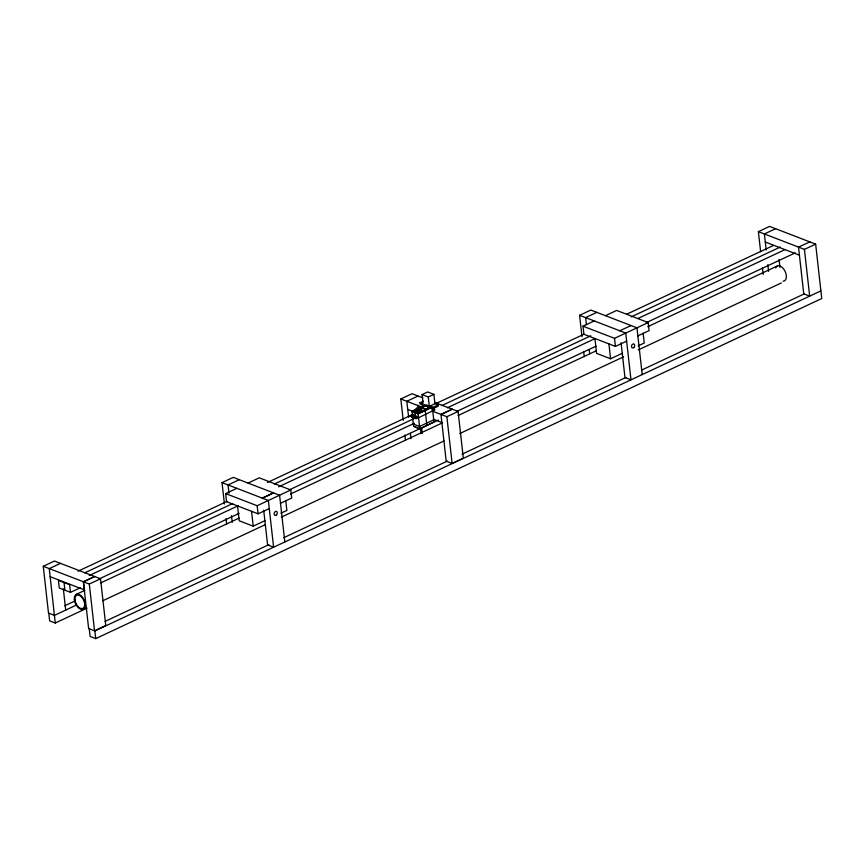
<?xml version="1.0" encoding="UTF-8"?>
<svg xmlns="http://www.w3.org/2000/svg" width="865" height="865" viewBox="0 0 865 865"><rect width="100%" height="100%" fill="white"/><g stroke="black" fill="none" stroke-linecap="round" stroke-linejoin="round"><path stroke-width="1.3" d="M411.481 415.849L410.399 415.751L410.486 416.519C410.886 416.443 415.935 413.87 411.599 416.919M432.035 409.534L433.43 408.767L434.511 409.188L434.598 409.945L432.414 410.972L432.327 410.205L434.511 409.188M432.716 409.383L433.03 410.118L434.598 409.945M416.422 409.469L417.038 408.756A1.438 0.606 -6.4 0 1 417.903 407.61A1.438 0.606 -6.4 0 1 419.547 408.248A1.438 0.606 -6.4 0 1 417.125 408.68L415.405 409.848A4.714 1.979 -6.4 0 0 415.016 412.692A4.714 1.979 -6.4 0 0 421.623 412.248L430.132 407.437L421.569 411.697A4.714 1.979 -6.4 0 1 414.951 412.14L415.449 416.562M415.157 415.308L413.319 416.876M414.703 418.141C417.19 414.292 415.676 420.682 411.881 417.06L411.762 415.665M43.25 566.294L54.463 561.039L100.524 578.782L105.768 625.525L94.544 630.78L89.3 584.037L43.25 566.294L48.494 613.047L54.506 615.361L76.401 605.067M224.424 504.003L222.035 482.627L233.247 477.372L279.59 495.223L284.834 541.977M403.209 420.336L400.809 398.97L412.032 393.716L422.931 397.911M581.994 336.68L579.593 315.303L590.817 310.048L636.964 327.824M760.627 251.683L758.378 231.647L769.591 226.392L815.652 244.135L821.75 298.533L95.712 638.608L90.111 636.456L89.257 628.801M60.474 563.353L49.262 568.608L55.263 623.027L87.041 608.138M239.259 479.697L228.046 484.941L228.965 493.158M418.044 396.029L406.82 401.284L408.626 417.308M596.818 312.362L585.605 317.617L586.394 324.656M775.602 228.706L764.39 233.961L766.185 249.985M422.055 394.591L427.656 391.964L433.884 394.364L434.933 403.706L438.047 404.907L438.187 406.182L432.576 408.81L432.435 407.534L429.321 406.334L428.272 396.992L422.055 394.591L423.104 403.944L419.99 402.744L420.131 404.02L425.115 405.934M428.272 396.992L433.884 394.364M269.274 508.555L258.062 513.81L226.533 501.668L225.635 493.591L236.848 488.336M248.06 483.07L259.284 477.826L290.802 489.958L291.71 498.035L280.487 503.289M626.649 341.156L615.437 346.411L583.918 334.268L583.01 326.192L594.223 320.937M605.435 315.682L616.659 310.427L648.177 322.569L649.085 330.646L637.862 335.89M419.99 402.744L423.353 401.165M430.132 407.437L424.477 405.263L419.925 407.393L425.569 409.567M412.681 415.492L411.902 411.491L417.784 408.734M420.152 407.62L426.099 404.842L432.316 407.242L433.971 421.947L419.882 428.943L413.546 426.196L412.475 416.606M420.293 407.804L424.477 405.263M429.321 406.334L434.933 403.706M77.991 571.224L227.117 501.376M267.447 482.486L412.897 414.357M436.122 403.479L584.016 334.204M626.801 314.168L773.472 245.465M410.399 415.751L412.594 414.724L418.13 416.854L418.217 417.622L416.022 418.649L415.319 418.379L415.568 417.568M411.902 411.491L418.119 413.892L432.316 407.242M432.435 407.534L438.047 404.907M413.167 416.822L415.514 415.849M417.114 416.465L416.325 416.833L416.595 417.979L415.319 418.379M415.33 417.568L418.13 416.854M84.813 572.814L232.717 503.538M274.27 484.076L413.611 418.801M441.723 405.631L590.838 335.782M631.18 316.893L780.295 247.044M89.192 575.539L238.318 505.69M278.649 486.8L414.324 423.255M447.324 407.793L595.217 338.518M638.002 318.482L784.674 249.78M94.599 576.501L83.386 581.756L88.63 628.498L94.858 630.963L820.896 290.878M94.707 576.533L83.483 581.788L84.392 589.876L50.17 576.696M262.268 498.132L273.481 492.877M452.168 409.177L440.955 414.432L446.199 461.175L452.114 463.456L463.326 458.201L458.082 411.459L435.149 402.625M262.354 498.164L273.578 492.909M441.053 414.465L452.265 409.21M619.729 330.765L631.05 325.554M809.835 241.886L798.514 247.109L803.758 293.851L809.672 296.133L804.428 249.38L758.378 231.647M433.733 419.817L419.536 426.467L413.308 424.066M70.498 592.352L69.643 584.708L58.442 580.383L59.296 588.038L70.498 592.352L80.272 587.768M98.61 579.182L239.172 513.345M289.288 489.871L438.404 420.022M456.742 411.437L596.082 346.162M646.187 322.688L795.313 252.85M89.3 584.037L100.524 578.782M225.635 493.591L257.154 505.733L290.802 489.958M432.489 411.167L446.87 416.714L458.082 411.459M583.01 326.192L614.528 338.334L648.177 322.569M804.428 249.38L815.652 244.135M76.369 594.32L84.932 590.308M100.837 582.859L239.097 518.103M290.478 494.034L442.188 422.974M458.093 415.524L596.342 350.757M647.734 326.689L777.419 265.944M64.691 605.781L74.466 601.197M237.551 505.906L239.216 520.784L253.218 526.179L265.241 520.546M280.865 513.226L286.866 510.415L285.764 500.5M594.925 338.507L596.591 353.385L610.593 358.78L622.616 353.147M638.24 345.838L644.241 343.016L643.138 333.101M102.924 600.699L265.49 524.558M281.385 517.108L443.95 440.966M459.834 433.516L623.622 356.802M638.284 349.936L781.3 282.952M105.141 621.362L268.928 544.636M283.601 537.771L447.389 461.056M462.051 454.179L625.838 377.464M641.722 370.025L804.288 293.873M414.616 417.373L411.794 416.292L412.205 415.535M413.892 415.232L413.081 415.589L413.254 417.579M433.235 410.042L433.116 408.648L432.154 408.702M411.881 417.06L413.048 416.93L412.908 415.535M425.904 405.815L425.937 405.804A4.206 1.762 -6.4 0 1 428.716 406.874L430.186 407.988M415.762 417.525L416.411 417.6M413.373 416.519L412.454 415.503M423.45 408.15L420.26 407.372L424.466 405.404L429.797 407.458L425.591 409.426C424.899 406.918 420.293 409.329 423.439 408.356M765.298 242.038L799.52 255.229M579.593 315.303L625.741 333.079L630.985 379.832L624.973 377.518L621.081 342.789M431.905 408.172L433.116 408.648M432.414 410.972L418.552 417.752L416.368 416.908M400.809 398.97L421.493 406.928M407.729 409.372L412.616 411.253M433.397 419.255L441.961 422.553M412.983 416.151L415.005 416.93L415.092 417.687M413.546 426.196L419.882 428.943M222.035 482.627L268.366 500.478L273.61 547.231L267.599 544.918L263.706 510.188M55.263 623.027L49.662 620.865L48.797 613.22M779.051 259.424L779.949 267.436M767.839 264.679L768.585 271.361M762.422 267.707L763.168 274.389M636.954 327.824L642.208 374.577M614.528 338.334L615.437 346.411M608.928 343.902L610.593 358.78M589.206 349.676L589.649 353.688M583.637 351.374L584.243 356.715M446.87 416.714L452.114 463.456M433.43 408.767L433.57 409.74M433.43 409.08L433.397 409.945M425.894 405.804L425.958 406.355M425.223 410.561L426.867 425.266M422.682 410.929L422.747 411.481M421.569 411.697L421.623 412.248M421.633 428.089L422.239 433.43M417.871 405.263L418.195 408.183M420.455 428.359L421.05 433.679M418.119 413.892L419.774 428.597M415.935 417.882L416.022 418.649M413.211 415.665L413.329 416.735M412.594 414.724L412.778 416.27M411.967 415.589L412.054 416.346M411.599 415.751L411.686 416.519M410.421 433.343L411.016 438.685M404.863 435.03L405.458 440.371M257.154 505.733L258.062 513.81M251.553 511.302L253.218 526.179M231.485 515.67L232.242 522.341M226.079 518.697L226.673 524.039M94.858 630.963L95.712 638.608M64.042 582.545L64.897 590.2M63.329 588.73L65.718 610.106M775.732 267.901A8.239 4.703 64.9 0 1 784.674 270.572A8.239 4.703 64.9 0 1 783.074 281.168M420.098 409.296A2.995 1.254 -6.4 0 1 421.071 410.853A2.995 1.254 -6.4 0 1 417.276 411.762A2.995 1.254 -6.4 0 1 415.632 410.356M419.298 408.367A2.995 1.254 -6.4 0 1 420.844 410.107A2.995 1.254 -6.4 0 1 416.13 410.691A2.995 1.254 -6.4 0 1 417.027 408.637M418.811 409.026A1.438 0.606 -6.4 0 1 419.611 409.815A1.438 0.606 -6.4 0 1 417.471 410.205A1.438 0.606 -6.4 0 1 417.406 409.275M414.951 412.14A4.714 1.979 -6.4 0 1 415.341 409.296M426.975 406.474A4.206 1.762 -6.4 0 1 428.413 407.026M74.996 599.953A7.298 4.163 64.9 0 0 82.867 608.441A7.298 4.163 64.9 0 0 81.591 597.034A7.298 4.163 64.9 0 0 74.996 599.953M74.368 599.715A8.239 4.703 64.9 0 0 83.267 609.295A8.239 4.703 64.9 0 0 81.818 596.418A8.239 4.703 64.9 0 0 74.368 599.715M276.508 514.859A2.119 1.503 -68.9 0 0 276.508 511.399A2.119 1.503 -68.9 0 0 274.129 513.842A2.119 1.503 -68.9 0 0 276.508 514.859M633.883 347.46A2.119 1.503 -68.9 0 0 633.883 344A2.119 1.503 -68.9 0 0 631.504 346.443A2.119 1.503 -68.9 0 0 633.883 347.46"/></g></svg>
